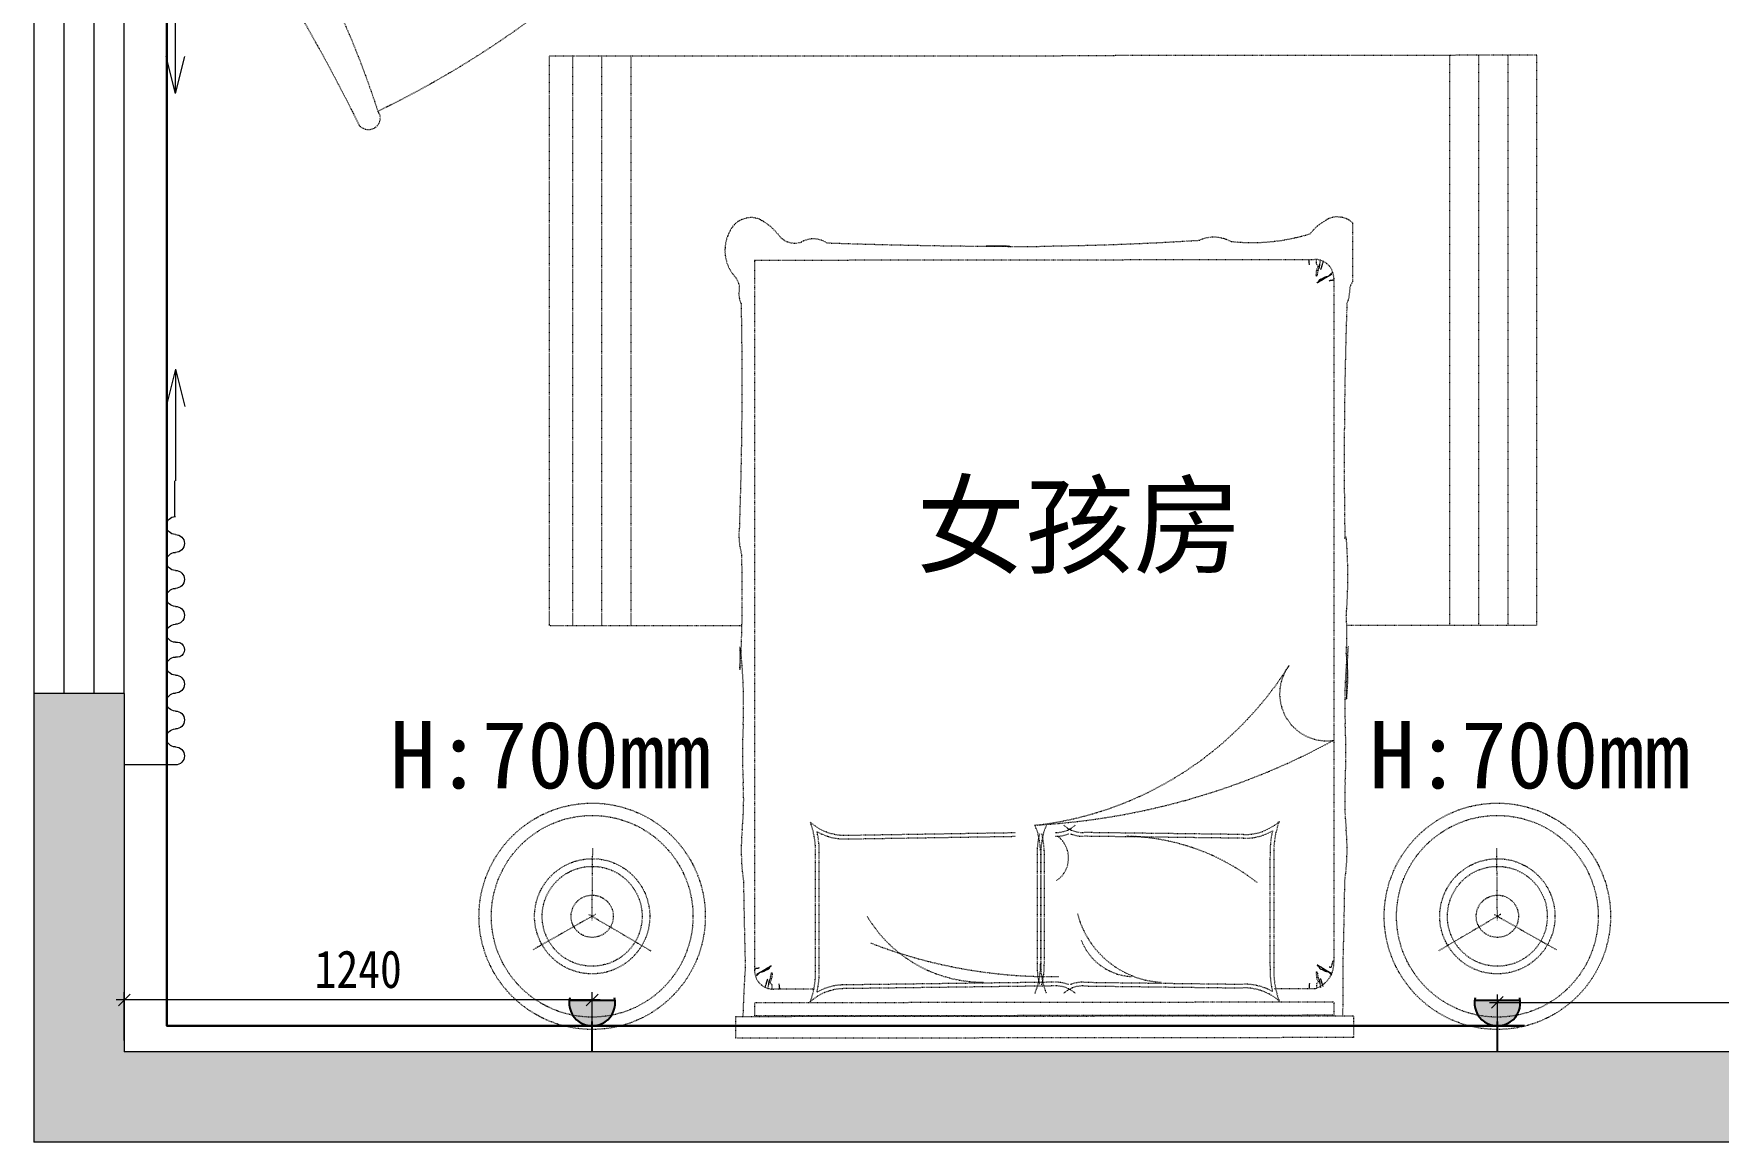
# Model space of a CAD drawing. Header units: millimetres. Extents: x -41640 to 3079702, y -5257903 to 68462.
# Drawn here: x 2742 to 7208, y 2239 to 5178 of the extents above; entities that cross this region are included whole.
import ezdxf

# ---------------------------------------------------------------- set-up
doc = ezdxf.new("R2010")
doc.units = ezdxf.units.MM
doc.header["$LTSCALE"] = 10
doc.linetypes.add('ACAD_ISO03W100', pattern=[30, 12, -18])
doc.linetypes.add('CONTINOUS', pattern=[0])
doc.layers.get('0').update_dxf_attribs({"color": 255})
doc.layers.get('Defpoints').update_dxf_attribs({"color": 255})
for name, color, linetype, lineweight in [('1强弱电插座尺寸', 5, 'Continuous', 0), ('1强电插座布线图', 1, 'Continuous', 30), ('1强电插座布置图', 1, 'Continuous', 30), ('家具细县', 144, 'Continuous', 5), ('浅线', 251, 'CONTINOUS', 0)]:
    doc.layers.add(name, color=color, linetype=linetype, lineweight=lineweight)
doc.layers.add('2323', color=4, linetype='Continuous')
doc.layers.add('LAYER2', color=8, linetype='Continuous')
doc.styles.get("Standard").update_dxf_attribs({"font": ''})
doc.styles.add('夏建东', font='', dxfattribs={"width": 0.85})
doc.styles.add('邓林', font='simhei.ttf')
doc.styles.get('Standard').set_extended_font_data('SimSun')
doc.styles.get('夏建东').set_extended_font_data('SimSun')
doc.dimstyles.new('g', dxfattribs={"dimtxt": 100, "dimasz": 31, "dimexe": 21, "dimexo": 30, "dimgap": 31, "dimtad": 1, "dimtih": 1, "dimtoh": 1, "dimdec": 0, "dimrnd": 10, "dimdsep": 46, "dimtxsty": '夏建东', "dimblk": 'OBLIQUE', "dimcen": 2.5, "dimdle": 21, "dimclrd": 5, "dimclre": 5, "dimclrt": 5, "dimadec": 0, "dimazin": 0, "dimtfac": 1, "dimtdec": 0, "dimtmove": 2, "dimatfit": 3, "dimldrblk": 'DOT', "dimfxl": 300, "dimlwd": -1, "dimlwe": -1, "dimarcsym": 1})

# ---------------------------------------------------------------- blocks, each defined once
blk = doc.blocks.new('trhrtjtyjtj')
at = {"layer": '家具细县', "color": 8}
for p, q in [((2098036.7, -4929740.1), (2097901.1, -4929740.1)), ((2098034.5, -4930492.8), (2098034.5, -4930398.7)), ((2098036.7, -4930789.3), (2098036.7, -4930492.8)), ((2098036.7, -4930789.3), (2098011.9, -4930690.6)), ((2098036.7, -4930789.3), (2098061.5, -4930690.6))]:
    blk.add_line(p, q, dxfattribs=at)
for centre, radius, start, end in [((2098036.7, -4929764), 23.8, 270, 90), ((2098036.7, -4929811.6), 23.8, 90, 270), ((2098036.7, -4929859.2), 23.8, 270, 90), ((2098036.7, -4929906.8), 23.8, 90, 270), ((2098036.7, -4929954.4), 23.8, 270, 90), ((2098036.7, -4930002.1), 23.8, 90, 270), ((2098040.8, -4930045.6), 20.1, 258.2114, 101.7886), ((2098036.7, -4930089.1), 23.8, 90, 270), ((2098036.7, -4930136.7), 23.8, 270, 90), ((2098036.7, -4930184.3), 23.8, 90, 270), ((2098036.7, -4930232), 23.8, 270, 90), ((2098036.7, -4930279.6), 23.8, 90, 270), ((2098036.7, -4930327.2), 23.8, 270, 90), ((2098036.7, -4930374.8), 23.8, 90, 270)]:
    blk.add_arc(centre, radius, start, end, dxfattribs=at)
blk = doc.blocks.new('强电插座')
at = {"lineweight": 0}
h = blk.add_hatch(color=12, dxfattribs=at)
h.set_gradient(color1=(216, 3, 3), color2=(230, 5, 5), tint=1, name='CYLINDER')
h.paths.add_polyline_path([(88497.8, 75989.2, 1.129445), (88497.8, 75909.4)])
at = {"layer": '2323', "color": 1}
for p, q in [((88452.6, 75999.6), (88452.6, 75902)), ((88497.8, 75989.2), (88497.8, 75909.4)), ((88407.2, 75949.3), (88460.4, 75949.3))]:
    blk.add_line(p, q, dxfattribs=at)
blk.add_arc((88492.9, 75949.3), 40.2, 77.2553, 282.7447, dxfattribs=at)
at = {"layer": 'LAYER2', "color": 1, "ltscale": 20}
blk.add_line((88456.4, 75966.1), (88456.4, 75966.1), dxfattribs=at)
blk = doc.blocks.new('_Oblique')
at = {"color": 0, "linetype": 'ByBlock', "lineweight": -2}
blk.add_line((-0.5, -0.5), (0.5, 0.5), dxfattribs=at)
blk = doc.blocks.new('*D668')
at = {"layer": '1强弱电插座尺寸', "color": 5}
for p, q in [((2982.3, 2509), (2982.3, 2637.3)), ((4222.8, 2509), (4222.8, 2637.3)), ((4243.8, 2616.3), (2961.3, 2616.3))]:
    blk.add_line(p, q, dxfattribs=at)
at = {"layer": 'Defpoints', "color": 0, "linetype": 'Continuous', "lineweight": 30}
for p in [(2982.3, 2616.3), (2982.3, 2479), (4222.8, 2479)]:
    blk.add_point(p, dxfattribs=at)
at = {"layer": '1强弱电插座尺寸', "color": 5, "linetype": 'Continuous', "xscale": 31, "yscale": 31, "zscale": 31, "rotation": 180}
blk.add_blockref('_Oblique', (2982.3, 2616.3), dxfattribs=at)
at = {"layer": '1强弱电插座尺寸', "color": 5, "linetype": 'Continuous', "xscale": 31, "yscale": 31, "zscale": 31}
blk.add_blockref('_Oblique', (4222.8, 2616.3), dxfattribs=at)
at = {"layer": '1强弱电插座尺寸', "color": 5, "linetype": 'Continuous', "lineweight": 30, "insert": (3602.6, 2697.3), "char_height": 100, "attachment_point": 5, "style": '夏建东'}
blk.add_mtext('1240', dxfattribs=at)
blk = doc.blocks.new('_Dot')
at = {"color": 0, "linetype": 'ByBlock', "lineweight": -2}
blk.add_line((-0.5, 0), (-1, 0), dxfattribs=at)
at = {"color": 0, "linetype": 'ByBlock', "const_width": 0.5}
blk.add_lwpolyline([(-0.25, 0, 1), (0.25, 0, 1)], format="xyb", close=True, dxfattribs=at)
blk = doc.blocks.new('*D669')
at = {"layer": '1强弱电插座尺寸', "color": 5}
for p, q in [((6601.5, 2609.8), (8503.3, 2609.8)), ((6622.5, 2509), (6622.5, 2630.8)), ((8482.3, 2509), (8482.3, 2630.8))]:
    blk.add_line(p, q, dxfattribs=at)
at = {"layer": 'Defpoints', "color": 0, "linetype": 'Continuous', "lineweight": 30}
for p in [(8482.3, 2609.8), (6622.5, 2479), (8482.3, 2479)]:
    blk.add_point(p, dxfattribs=at)
at = {"layer": '1强弱电插座尺寸', "color": 5, "linetype": 'Continuous', "xscale": 31, "yscale": 31, "zscale": 31, "rotation": 180}
blk.add_blockref('_Oblique', (6622.5, 2609.8), dxfattribs=at)
at = {"layer": '1强弱电插座尺寸', "color": 5, "linetype": 'Continuous', "xscale": 31, "yscale": 31, "zscale": 31}
blk.add_blockref('_Oblique', (8482.3, 2609.8), dxfattribs=at)
at = {"layer": '1强弱电插座尺寸', "color": 5, "linetype": 'Continuous', "lineweight": 30, "insert": (7552.4, 2690.8), "char_height": 100, "attachment_point": 5, "style": '夏建东'}
blk.add_mtext('1860', dxfattribs=at)

msp = doc.modelspace()

# ---------------------------------------------------------------- hatches: boundary and pattern name
at = {"layer": '浅线'}
msp.add_hatch(color=256, dxfattribs=at).paths.add_polyline_path([(22412.6, 2649), (22172.6, 2649), (22172.6, 2479), (2982.3, 2479), (2982.3, 3429), (2742.3, 3429), (2742.3, 2239), (22412.6, 2239)])

# ---------------------------------------------------------------- linework, layer by layer
at = {"layer": '1强电插座布线图', "linetype": 'Continuous', "lineweight": 30}
msp.add_lwpolyline([(6694, 2547.6), (3095.7, 2547.6), (3095.7, 6196.6), (8266.3, 6196.6), (8414.9, 6047.9), (9615.3, 6047.9, 0.414214), (9715.3, 6147.9), (9715.3, 6495.8, 0.414214), (9615.3, 6595.8), (5952, 6595.8), (3191.1, 6595.8, -0.414214), (3091.1, 6695.8), (3091.1, 12186.5), (10674.5, 12186.5, 0.414214), (10774.5, 12286.5), (10774.5, 12419.2, 0.414214), (10674.5, 12519.2), (10272.3, 12519.2)], format="xyb", dxfattribs=at)
at = {"layer": '浅线'}
for p, q in [((2742.3, 5879), (2742.3, 3429)), ((2822.3, 5879), (2822.3, 3429)), ((2902.3, 3429), (2902.3, 5879)), ((2982.3, 3429), (2982.3, 5879)), ((2742.3, 3429), (2742.3, 2239)), ((2982.3, 3429), (2742.3, 3429)), ((2982.3, 3429), (2982.3, 2479)), ((19672.6, 2479), (2982.3, 2479)), ((22412.6, 2239), (2742.3, 2239))]:
    msp.add_line(p, q, dxfattribs=at)
at = {"layer": '浅线', "linetype": 'ACAD_ISO03W100', "ltscale": 0.01}
for p, q in [((4170.9, 5119.1, -35992.1), (4170.9, 3608.2, 2637.1)), ((4247.9, 5119.1, -35992.1), (4247.9, 3608.2)), ((4324.9, 5119.1, -35992.1), (4324.9, 3608.2)), ((6495.8, 5120.9, -35992.1), (6495.8, 3610, 691.4)), ((6572.8, 5120.9, -35992.1), (6572.8, 3610, 921.7)), ((6649.8, 5120.9, -35992.1), (6649.8, 3610, 1144.4)), ((6238.9, 4521.4), (6238.9, 4676.8)), ((4653.2, 4577.8), (6138.9, 4579.6)), ((4653.2, 4577.8), (4653.2, 2694.8)), ((6188.9, 4529.6), (6188.9, 2716.6)), ((4895.8, 3053.1), (5344.9, 3060.2)), ((4895.8, 3053.1), (5344.9, 3060.2)), ((4895.8, 3043.2), (5344.9, 3050.3)), ((4895.8, 3043.2), (5344.9, 3050.3)), ((5949.2, 3054.9), (5526.1, 3060.2)), ((5949.2, 3054.9), (5526.1, 3060.2)), ((5949.2, 3045), (5526.1, 3050.3)), ((5949.2, 3045), (5526.1, 3050.3)), ((4222.7, 2828, 0), (4224.3, 3018.4, 0)), ((4222.7, 2828, 0), (4224.3, 3018.4, 0)), ((4814.8, 2704.2), (4814.8, 2995.3)), ((4814.8, 2704.2), (4814.8, 2995.3)), ((4824.5, 2704.2), (4824.5, 2995.3)), ((4824.5, 2704.2), (4824.5, 2995.3)), ((5402.4, 3011.5), (5402.4, 2712.9)), ((5402.4, 3011.5), (5402.4, 2712.9)), ((5411.2, 3011.5), (5411.2, 2712.9)), ((5411.2, 3011.5), (5411.2, 2712.9)), ((5412.3, 3011.5), (5412.3, 2712.9)), ((5412.3, 3011.5), (5412.3, 2712.9)), ((5421.1, 3011.5), (5421.1, 2712.9)), ((6020.5, 2706), (6020.5, 2997.1)), ((6030.4, 2706), (6030.4, 2997.1)), ((6030.4, 2706), (6030.4, 2997.1)), ((6622.6, 2828, 0), (6621, 3018.4, 0)), ((6622.6, 2828, 0), (6621, 3018.4, 0)), ((4231.6, 2843.2, 0), (4066, 2749.4, 0)), ((4231.6, 2843.2, 0), (4066, 2749.4, 0)), ((4214, 2843.3, 0), (4378.1, 2746.8, 0)), ((4214, 2843.3, 0), (4378.1, 2746.8, 0)), ((6631.3, 2843.3, 0), (6467.2, 2746.8, 0)), ((6631.3, 2843.3, 0), (6467.2, 2746.8, 0)), ((6613.7, 2843.2, 0), (6779.4, 2749.4, 0)), ((6613.7, 2843.2, 0), (6779.4, 2749.4, 0)), ((4810.5, 2644.8), (4703.2, 2644.8)), ((4810.5, 2644.8), (4703.2, 2644.8)), ((5450.1, 2663.4), (4896, 2656.3)), ((5450.1, 2663.4), (4896, 2656.3)), ((5450.1, 2653.5), (4896, 2646.4)), ((5450.1, 2653.5), (4896, 2646.4)), ((5526.1, 2663.4), (5949.2, 2658.1)), ((5526.1, 2653.5), (5949.2, 2648.2)), ((5526.1, 2653.5), (5949.2, 2648.2)), ((6031.7, 2646.6), (6138.9, 2646.6)), ((6031.7, 2646.6), (6138.9, 2646.6)), ((6188.9, 2610.5), (4653.2, 2608.7)), ((6188.9, 2610.5), (4653.2, 2608.7)), ((4653.2, 2608.7), (4653.2, 2573.9)), ((4653.2, 2608.7), (4653.2, 2573.9)), ((6188.9, 2610.5), (6188.9, 2575.7)), ((6188.9, 2610.5), (6188.9, 2575.7)), ((6238.9, 2573.7), (4603.2, 2571.9)), ((4603.2, 2571.9), (4603.2, 2514.8)), ((4603.2, 2571.9), (4603.2, 2514.8)), ((6188.9, 2575.7), (4653.2, 2573.9)), ((6188.9, 2575.7), (4653.2, 2573.9))]:
    msp.add_line(p, q, dxfattribs=at)
for points in [[(4620, 3608.2), (4110.1, 3608.2), (4110.1, 5119.1), (5608.1, 5119.9)], [(6223.2, 3610), (6726.8, 3610), (6726.8, 5120.9), (5608.1, 5119.9)], [(6124.7, 4564.9), (6124.2, 4566.7), (6123.8, 4568.5), (6123.5, 4570.4), (6123.3, 4572.2), (6123.2, 4574), (6123.2, 4575.9), (6123.2, 4577.7), (6123.1, 4579.6)], [(6124.7, 4564.9), (6124.2, 4566.7), (6123.8, 4568.5), (6123.5, 4570.4), (6123.3, 4572.2), (6123.2, 4574), (6123.2, 4575.9), (6123.2, 4577.7), (6123.1, 4579.6)], [(6144.8, 4536.1), (6142.7, 4535.5), (6141.7, 4537.1), (6141.7, 4537.1), (6142.9, 4545.5), (6143.4, 4549.4), (6144.8, 4550.6), (6144.2, 4554.7), (6147.2, 4560.4), (6147.2, 4563.2), (6143.6, 4566.5), (6142.9, 4569.4), (6142.7, 4571), (6142.6, 4579.4), (6142.6, 4577.9)], [(6144.8, 4536.1), (6142.7, 4535.5), (6141.7, 4537.1), (6141.7, 4537.1), (6142.9, 4545.5), (6143.4, 4549.4), (6144.8, 4550.6), (6144.2, 4554.7), (6147.2, 4560.4), (6147.2, 4563.2), (6143.6, 4566.5), (6142.9, 4569.4), (6142.7, 4571), (6142.6, 4579.4), (6142.6, 4577.9)], [(6144.8, 4536.1), (6145.9, 4542), (6146.9, 4546.6), (6147.7, 4550.1), (6148.3, 4552.6), (6148.9, 4554.4), (6149.4, 4555.6), (6149.8, 4556.4), (6150.1, 4557), (6150.3, 4557.6), (6150.5, 4558.2), (6150.7, 4558.7), (6150.8, 4559.3), (6150.9, 4559.9), (6151, 4560.5), (6151.1, 4561.1), (6151.2, 4561.8), (6151.3, 4562.6), (6151.5, 4563.5), (6151.6, 4564.7), (6151.9, 4566.2), (6152.2, 4568.1), (6152.6, 4570.5), (6153.1, 4573.6), (6153.8, 4577.3)], [(6144.8, 4536.1), (6145.9, 4542), (6146.9, 4546.6), (6147.7, 4550.1), (6148.3, 4552.6), (6148.9, 4554.4), (6149.4, 4555.6), (6149.8, 4556.4), (6150.1, 4557), (6150.3, 4557.6), (6150.5, 4558.2), (6150.7, 4558.7), (6150.8, 4559.3), (6150.9, 4559.9), (6151, 4560.5), (6151.1, 4561.1), (6151.2, 4561.8), (6151.3, 4562.6), (6151.5, 4563.5), (6151.6, 4564.7), (6151.9, 4566.2), (6152.2, 4568.1), (6152.6, 4570.5), (6153.1, 4573.6), (6153.8, 4577.3)], [(6161.1, 4574.4), (6160.1, 4572.1), (6159.3, 4570), (6158.6, 4568.2), (6158.1, 4566.6), (6157.7, 4565.2), (6157.4, 4564), (6157.1, 4562.8), (6156.9, 4561.8), (6156.6, 4560.8), (6156.3, 4559.8), (6156, 4558.8), (6155.7, 4557.7), (6155.3, 4556.6), (6154.8, 4555.3), (6154.2, 4553.8), (6153.6, 4552.1)], [(6161.1, 4574.4), (6160.1, 4572.1), (6159.3, 4570), (6158.6, 4568.2), (6158.1, 4566.6), (6157.7, 4565.2), (6157.4, 4564), (6157.1, 4562.8), (6156.9, 4561.8), (6156.6, 4560.8), (6156.3, 4559.8), (6156, 4558.8), (6155.7, 4557.7), (6155.3, 4556.6), (6154.8, 4555.3), (6154.2, 4553.8), (6153.6, 4552.1)], [(6183.4, 4540.6), (6182.2, 4539.7), (6181.1, 4538.9), (6180.1, 4538.2), (6179.3, 4537.7), (6178.6, 4537.3), (6177.9, 4536.9), (6177.3, 4536.6), (6176.7, 4536.3), (6176.2, 4536.1), (6175.8, 4535.8), (6175.3, 4535.6), (6174.9, 4535.3), (6174.4, 4535), (6174, 4534.8), (6173.6, 4534.5), (6173.2, 4534.3), (6172.7, 4534), (6172.3, 4533.7), (6171.8, 4533.4), (6171.3, 4533.1), (6170.8, 4532.8), (6170.3, 4532.5), (6169.7, 4532.1), (6169.1, 4531.7), (6168.4, 4531.3), (6167.7, 4530.9), (6167, 4530.5), (6166.3, 4530.1), (6165.5, 4529.7), (6164.8, 4529.2), (6164.1, 4528.8), (6163.4, 4528.4), (6162.8, 4528), (6162.1, 4527.6), (6161.5, 4527.2), (6160.9, 4526.8), (6160.4, 4526.4), (6159.8, 4526.1), (6159.3, 4525.7), (6158.8, 4525.4), (6158.2, 4525.1), (6157.7, 4524.7), (6157.2, 4524.4), (6156.7, 4524.1), (6156.1, 4523.8), (6155.6, 4523.5), (6155, 4523.2), (6154.5, 4522.9), (6153.9, 4522.6), (6153.3, 4522.3), (6152.7, 4522), (6152.1, 4521.7), (6151.5, 4521.4), (6150.9, 4521.1), (6150.4, 4520.8), (6149.9, 4520.4), (6149.4, 4520.1), (6148.9, 4519.7), (6148.4, 4519.3), (6148, 4519), (6147.6, 4518.7), (6147.2, 4518.4), (6146.8, 4518.1), (6146.5, 4517.9), (6146.1, 4517.8), (6145.8, 4517.7), (6145.5, 4517.6), (6145.3, 4517.7), (6145.1, 4517.7), (6145.1, 4517.9), (6145.1, 4518), (6145.2, 4518.2), (6145.5, 4518.4), (6145.8, 4518.7), (6146.3, 4519), (6146.8, 4519.4), (6147.3, 4519.8), (6147.9, 4520.2), (6148.4, 4520.7), (6148.9, 4521.3), (6149.4, 4522), (6149.8, 4522.7), (6150.2, 4523.4), (6150.5, 4524.2), (6150.9, 4524.9), (6151.3, 4525.5), (6151.8, 4526.2), (6152.3, 4526.7), (6152.9, 4527.1), (6153.6, 4527.4), (6154.3, 4527.7), (6155.1, 4527.9), (6155.9, 4528.1), (6156.7, 4528.3), (6157.6, 4528.6), (6158.4, 4528.9), (6159.2, 4529.3), (6160.1, 4529.7), (6160.9, 4530.2), (6161.7, 4530.7), (6162.5, 4531.2), (6163.4, 4531.7), (6164.3, 4532.2), (6165.2, 4532.6), (6166.1, 4533), (6167.1, 4533.3), (6168, 4533.5), (6169, 4533.8), (6169.9, 4534), (6170.8, 4534.1), (6171.6, 4534.3), (6172.4, 4534.5), (6173, 4534.7), (6173.7, 4534.9), (6174.2, 4535.1), (6174.7, 4535.3), (6175.1, 4535.6), (6175.5, 4535.9), (6175.9, 4536.1), (6176.3, 4536.4), (6176.6, 4536.8), (6176.9, 4537.1), (6177.3, 4537.4), (6177.6, 4537.8), (6177.9, 4538.1), (6178.3, 4538.5), (6178.6, 4538.9), (6179, 4539.3), (6179.5, 4539.7), (6179.9, 4540.1), (6180.4, 4540.5), (6180.9, 4541), (6181.5, 4541.6), (6182.1, 4542.2), (6182.7, 4542.9), (6183.4, 4543.7)], [(6183.4, 4540.6), (6182.2, 4539.7), (6181.1, 4538.9), (6180.1, 4538.2), (6179.3, 4537.7), (6178.6, 4537.3), (6177.9, 4536.9), (6177.3, 4536.6), (6176.7, 4536.3), (6176.2, 4536.1), (6175.8, 4535.8), (6175.3, 4535.6), (6174.9, 4535.3), (6174.4, 4535), (6174, 4534.8), (6173.6, 4534.5), (6173.2, 4534.3), (6172.7, 4534), (6172.3, 4533.7), (6171.8, 4533.4), (6171.3, 4533.1), (6170.8, 4532.8), (6170.3, 4532.5), (6169.7, 4532.1), (6169.1, 4531.7), (6168.4, 4531.3), (6167.7, 4530.9), (6167, 4530.5), (6166.3, 4530.1), (6165.5, 4529.7), (6164.8, 4529.2), (6164.1, 4528.8), (6163.4, 4528.4), (6162.8, 4528), (6162.1, 4527.6), (6161.5, 4527.2), (6160.9, 4526.8), (6160.4, 4526.4), (6159.8, 4526.1), (6159.3, 4525.7), (6158.8, 4525.4), (6158.2, 4525.1), (6157.7, 4524.7), (6157.2, 4524.4), (6156.7, 4524.1), (6156.1, 4523.8), (6155.6, 4523.5), (6155, 4523.2), (6154.5, 4522.9), (6153.9, 4522.6), (6153.3, 4522.3), (6152.7, 4522), (6152.1, 4521.7), (6151.5, 4521.4), (6150.9, 4521.1), (6150.4, 4520.8), (6149.9, 4520.4), (6149.4, 4520.1), (6148.9, 4519.7), (6148.4, 4519.3), (6148, 4519), (6147.6, 4518.7), (6147.2, 4518.4), (6146.8, 4518.1), (6146.5, 4517.9), (6146.1, 4517.8), (6145.8, 4517.7), (6145.5, 4517.6), (6145.3, 4517.7), (6145.1, 4517.7), (6145.1, 4517.9), (6145.1, 4518), (6145.2, 4518.2), (6145.5, 4518.4), (6145.8, 4518.7), (6146.3, 4519), (6146.8, 4519.4), (6147.3, 4519.8), (6147.9, 4520.2), (6148.4, 4520.7), (6148.9, 4521.3), (6149.4, 4522), (6149.8, 4522.7), (6150.2, 4523.4), (6150.5, 4524.2), (6150.9, 4524.9), (6151.3, 4525.5), (6151.8, 4526.2), (6152.3, 4526.7), (6152.9, 4527.1), (6153.6, 4527.4), (6154.3, 4527.7), (6155.1, 4527.9), (6155.9, 4528.1), (6156.7, 4528.3), (6157.6, 4528.6), (6158.4, 4528.9), (6159.2, 4529.3), (6160.1, 4529.7), (6160.9, 4530.2), (6161.7, 4530.7), (6162.5, 4531.2), (6163.4, 4531.7), (6164.3, 4532.2), (6165.2, 4532.6), (6166.1, 4533), (6167.1, 4533.3), (6168, 4533.5), (6169, 4533.8), (6169.9, 4534), (6170.8, 4534.1), (6171.6, 4534.3), (6172.4, 4534.5), (6173, 4534.7), (6173.7, 4534.9), (6174.2, 4535.1), (6174.7, 4535.3), (6175.1, 4535.6), (6175.5, 4535.9), (6175.9, 4536.1), (6176.3, 4536.4), (6176.6, 4536.8), (6176.9, 4537.1), (6177.3, 4537.4), (6177.6, 4537.8), (6177.9, 4538.1), (6178.3, 4538.5), (6178.6, 4538.9), (6179, 4539.3), (6179.5, 4539.7), (6179.9, 4540.1), (6180.4, 4540.5), (6180.9, 4541), (6181.5, 4541.6), (6182.1, 4542.2), (6182.7, 4542.9), (6183.4, 4543.7)], [(6188.9, 4526.5), (6187.7, 4525.6), (6186.7, 4525), (6185.9, 4524.5), (6185.1, 4524.2), (6184.5, 4524), (6183.9, 4523.9), (6183.4, 4523.9), (6183, 4523.9), (6182.5, 4523.9), (6182.1, 4523.9), (6181.6, 4523.9), (6181.2, 4523.8), (6180.8, 4523.8), (6180.3, 4523.7), (6179.9, 4523.6), (6179.4, 4523.5), (6179, 4523.3), (6178.5, 4523.2), (6178.1, 4523), (6177.7, 4522.8), (6177.4, 4522.6), (6177.1, 4522.5), (6176.9, 4522.4), (6176.9, 4522.4)], [(6188.9, 4526.5), (6187.7, 4525.6), (6186.7, 4525), (6185.9, 4524.5), (6185.1, 4524.2), (6184.5, 4524), (6183.9, 4523.9), (6183.4, 4523.9), (6183, 4523.9), (6182.5, 4523.9), (6182.1, 4523.9), (6181.6, 4523.9), (6181.2, 4523.8), (6180.8, 4523.8), (6180.3, 4523.7), (6179.9, 4523.6), (6179.4, 4523.5), (6179, 4523.3), (6178.5, 4523.2), (6178.1, 4523), (6177.7, 4522.8), (6177.4, 4522.6), (6177.1, 4522.5), (6176.9, 4522.4), (6176.9, 4522.4)], [(4653.2, 2697.8), (4654.4, 2698.7), (4655.4, 2699.3), (4656.3, 2699.8), (4657, 2700.1), (4657.6, 2700.3), (4658.2, 2700.4), (4658.7, 2700.5), (4659.2, 2700.5), (4659.6, 2700.5), (4660.1, 2700.5), (4660.5, 2700.5), (4660.9, 2700.5), (4661.4, 2700.5), (4661.8, 2700.6), (4662.3, 2700.7), (4662.7, 2700.8), (4663.2, 2701), (4663.6, 2701.2), (4664.1, 2701.4), (4664.5, 2701.5), (4664.8, 2701.7), (4665, 2701.8), (4665.2, 2701.9), (4665.3, 2702)], [(4653.2, 2697.8), (4654.4, 2698.7), (4655.4, 2699.3), (4656.3, 2699.8), (4657, 2700.1), (4657.6, 2700.3), (4658.2, 2700.4), (4658.7, 2700.5), (4659.2, 2700.5), (4659.6, 2700.5), (4660.1, 2700.5), (4660.5, 2700.5), (4660.9, 2700.5), (4661.4, 2700.5), (4661.8, 2700.6), (4662.3, 2700.7), (4662.7, 2700.8), (4663.2, 2701), (4663.6, 2701.2), (4664.1, 2701.4), (4664.5, 2701.5), (4664.8, 2701.7), (4665, 2701.8), (4665.2, 2701.9), (4665.3, 2702)], [(4658.7, 2683.7), (4659.9, 2684.7), (4661, 2685.5), (4662, 2686.1), (4662.8, 2686.6), (4663.6, 2687), (4664.3, 2687.4), (4664.8, 2687.7), (4665.4, 2688), (4665.9, 2688.3), (4666.4, 2688.5), (4666.8, 2688.8), (4667.3, 2689), (4667.7, 2689.3), (4668.1, 2689.6), (4668.6, 2689.8), (4669, 2690.1), (4669.4, 2690.4), (4669.9, 2690.6), (4670.3, 2690.9), (4670.8, 2691.2), (4671.3, 2691.5), (4671.9, 2691.9), (4672.5, 2692.2), (4673.1, 2692.6), (4673.7, 2693), (4674.4, 2693.4), (4675.1, 2693.8), (4675.9, 2694.2), (4676.6, 2694.7), (4677.3, 2695.1), (4678, 2695.5), (4678.7, 2696), (4679.4, 2696.4), (4680, 2696.8), (4680.6, 2697.2), (4681.2, 2697.5), (4681.8, 2697.9), (4682.3, 2698.3), (4682.8, 2698.6), (4683.4, 2698.9), (4683.9, 2699.3), (4684.4, 2699.6), (4684.9, 2699.9), (4685.5, 2700.2), (4686, 2700.5), (4686.6, 2700.8), (4687.1, 2701.1), (4687.7, 2701.4), (4688.3, 2701.7), (4688.9, 2702), (4689.5, 2702.3), (4690, 2702.6), (4690.6, 2702.9), (4691.2, 2703.2), (4691.8, 2703.6), (4692.3, 2703.9), (4692.8, 2704.3), (4693.3, 2704.6), (4693.7, 2705), (4694.1, 2705.4), (4694.5, 2705.7), (4694.9, 2706), (4695.3, 2706.2), (4695.7, 2706.4), (4696, 2706.6), (4696.3, 2706.7), (4696.6, 2706.7), (4696.8, 2706.7), (4697, 2706.6), (4697.1, 2706.5), (4697.1, 2706.3), (4696.9, 2706.1), (4696.7, 2705.9), (4696.3, 2705.6), (4695.9, 2705.3), (4695.4, 2705), (4694.8, 2704.6), (4694.3, 2704.1), (4693.7, 2703.6), (4693.2, 2703), (4692.8, 2702.3), (4692.4, 2701.6), (4692, 2700.9), (4691.6, 2700.2), (4691.2, 2699.5), (4690.8, 2698.8), (4690.3, 2698.2), (4689.8, 2697.7), (4689.2, 2697.3), (4688.5, 2696.9), (4687.8, 2696.7), (4687, 2696.4), (4686.2, 2696.2), (4685.4, 2696), (4684.6, 2695.8), (4683.7, 2695.4), (4682.9, 2695.1), (4682.1, 2694.6), (4681.3, 2694.1), (4680.4, 2693.6), (4679.6, 2693.1), (4678.7, 2692.6), (4677.9, 2692.1), (4677, 2691.7), (4676, 2691.4), (4675.1, 2691.1), (4674.1, 2690.8), (4673.2, 2690.6), (4672.2, 2690.4), (4671.4, 2690.2), (4670.5, 2690), (4669.8, 2689.9), (4669.1, 2689.7), (4668.5, 2689.5), (4667.9, 2689.2), (4667.4, 2689), (4667, 2688.7), (4666.6, 2688.5), (4666.2, 2688.2), (4665.9, 2687.9), (4665.5, 2687.6), (4665.2, 2687.2), (4664.9, 2686.9), (4664.6, 2686.6), (4664.2, 2686.2), (4663.9, 2685.8), (4663.5, 2685.4), (4663.1, 2685.1), (4662.7, 2684.7), (4662.2, 2684.3), (4661.8, 2683.8), (4661.2, 2683.3), (4660.7, 2682.8), (4660.1, 2682.1), (4659.4, 2681.4), (4658.7, 2680.6)], [(4658.7, 2683.7), (4659.9, 2684.7), (4661, 2685.5), (4662, 2686.1), (4662.8, 2686.6), (4663.6, 2687), (4664.3, 2687.4), (4664.8, 2687.7), (4665.4, 2688), (4665.9, 2688.3), (4666.4, 2688.5), (4666.8, 2688.8), (4667.3, 2689), (4667.7, 2689.3), (4668.1, 2689.6), (4668.6, 2689.8), (4669, 2690.1), (4669.4, 2690.4), (4669.9, 2690.6), (4670.3, 2690.9), (4670.8, 2691.2), (4671.3, 2691.5), (4671.9, 2691.9), (4672.5, 2692.2), (4673.1, 2692.6), (4673.7, 2693), (4674.4, 2693.4), (4675.1, 2693.8), (4675.9, 2694.2), (4676.6, 2694.7), (4677.3, 2695.1), (4678, 2695.5), (4678.7, 2696), (4679.4, 2696.4), (4680, 2696.8), (4680.6, 2697.2), (4681.2, 2697.5), (4681.8, 2697.9), (4682.3, 2698.3), (4682.8, 2698.6), (4683.4, 2698.9), (4683.9, 2699.3), (4684.4, 2699.6), (4684.9, 2699.9), (4685.5, 2700.2), (4686, 2700.5), (4686.6, 2700.8), (4687.1, 2701.1), (4687.7, 2701.4), (4688.3, 2701.7), (4688.9, 2702), (4689.5, 2702.3), (4690, 2702.6), (4690.6, 2702.9), (4691.2, 2703.2), (4691.8, 2703.6), (4692.3, 2703.9), (4692.8, 2704.3), (4693.3, 2704.6), (4693.7, 2705), (4694.1, 2705.4), (4694.5, 2705.7), (4694.9, 2706), (4695.3, 2706.2), (4695.7, 2706.4), (4696, 2706.6), (4696.3, 2706.7), (4696.6, 2706.7), (4696.8, 2706.7), (4697, 2706.6), (4697.1, 2706.5), (4697.1, 2706.3), (4696.9, 2706.1), (4696.7, 2705.9), (4696.3, 2705.6), (4695.9, 2705.3), (4695.4, 2705), (4694.8, 2704.6), (4694.3, 2704.1), (4693.7, 2703.6), (4693.2, 2703), (4692.8, 2702.3), (4692.4, 2701.6), (4692, 2700.9), (4691.6, 2700.2), (4691.2, 2699.5), (4690.8, 2698.8), (4690.3, 2698.2), (4689.8, 2697.7), (4689.2, 2697.3), (4688.5, 2696.9), (4687.8, 2696.7), (4687, 2696.4), (4686.2, 2696.2), (4685.4, 2696), (4684.6, 2695.8), (4683.7, 2695.4), (4682.9, 2695.1), (4682.1, 2694.6), (4681.3, 2694.1), (4680.4, 2693.6), (4679.6, 2693.1), (4678.7, 2692.6), (4677.9, 2692.1), (4677, 2691.7), (4676, 2691.4), (4675.1, 2691.1), (4674.1, 2690.8), (4673.2, 2690.6), (4672.2, 2690.4), (4671.4, 2690.2), (4670.5, 2690), (4669.8, 2689.9), (4669.1, 2689.7), (4668.5, 2689.5), (4667.9, 2689.2), (4667.4, 2689), (4667, 2688.7), (4666.6, 2688.5), (4666.2, 2688.2), (4665.9, 2687.9), (4665.5, 2687.6), (4665.2, 2687.2), (4664.9, 2686.9), (4664.6, 2686.6), (4664.2, 2686.2), (4663.9, 2685.8), (4663.5, 2685.4), (4663.1, 2685.1), (4662.7, 2684.7), (4662.2, 2684.3), (4661.8, 2683.8), (4661.2, 2683.3), (4660.7, 2682.8), (4660.1, 2682.1), (4659.4, 2681.4), (4658.7, 2680.6)], [(4697.3, 2688.2), (4696.2, 2682.3), (4695.3, 2677.7), (4694.5, 2674.3), (4693.8, 2671.7), (4693.2, 2669.9), (4692.8, 2668.7), (4692.4, 2667.9), (4692.1, 2667.3), (4691.8, 2666.7), (4691.6, 2666.2), (4691.4, 2665.6), (4691.3, 2665), (4691.2, 2664.5), (4691.1, 2663.9), (4691, 2663.2), (4690.9, 2662.5), (4690.8, 2661.7), (4690.7, 2660.8), (4690.5, 2659.7), (4690.3, 2658.2), (4689.9, 2656.3), (4689.5, 2653.8), (4689, 2650.8), (4688.4, 2647)], [(4697.3, 2688.2), (4696.2, 2682.3), (4695.3, 2677.7), (4694.5, 2674.3), (4693.8, 2671.7), (4693.2, 2669.9), (4692.8, 2668.7), (4692.4, 2667.9), (4692.1, 2667.3), (4691.8, 2666.7), (4691.6, 2666.2), (4691.4, 2665.6), (4691.3, 2665), (4691.2, 2664.5), (4691.1, 2663.9), (4691, 2663.2), (4690.9, 2662.5), (4690.8, 2661.7), (4690.7, 2660.8), (4690.5, 2659.7), (4690.3, 2658.2), (4689.9, 2656.3), (4689.5, 2653.8), (4689, 2650.8), (4688.4, 2647)], [(4697.3, 2688.2), (4699.5, 2688.8), (4700.5, 2687.3), (4700.5, 2687.3), (4699.3, 2678.8), (4698.7, 2674.9), (4697.3, 2673.7), (4697.9, 2669.6), (4695, 2663.9), (4695, 2661.2), (4698.5, 2657.8), (4699.3, 2654.9), (4699.5, 2653.3), (4699.5, 2644.9), (4699.5, 2646.5)], [(4697.3, 2688.2), (4699.5, 2688.8), (4700.5, 2687.3), (4700.5, 2687.3), (4699.3, 2678.8), (4698.7, 2674.9), (4697.3, 2673.7), (4697.9, 2669.6), (4695, 2663.9), (4695, 2661.2), (4698.5, 2657.8), (4699.3, 2654.9), (4699.5, 2653.3), (4699.5, 2644.9), (4699.5, 2646.5)], [(6144.8, 2690), (6142.7, 2690.6), (6141.7, 2689.1), (6141.7, 2689.1), (6142.9, 2680.6), (6143.4, 2676.7), (6144.8, 2675.5), (6144.2, 2671.4), (6147.2, 2665.7), (6147.2, 2663), (6143.6, 2659.6), (6142.9, 2656.7), (6142.7, 2655.1), (6142.6, 2646.7), (6142.6, 2648.2)], [(6144.8, 2690), (6142.7, 2690.6), (6141.7, 2689.1), (6141.7, 2689.1), (6142.9, 2680.6), (6143.4, 2676.7), (6144.8, 2675.5), (6144.2, 2671.4), (6147.2, 2665.7), (6147.2, 2663), (6143.6, 2659.6), (6142.9, 2656.7), (6142.7, 2655.1), (6142.6, 2646.7), (6142.6, 2648.2)], [(6144.8, 2690), (6145.9, 2684.1), (6146.9, 2679.5), (6147.7, 2676), (6148.3, 2673.5), (6148.9, 2671.7), (6149.4, 2670.5), (6149.8, 2669.7), (6150.1, 2669.1), (6150.3, 2668.5), (6150.5, 2667.9), (6150.7, 2667.4), (6150.8, 2666.8), (6150.9, 2666.2), (6151, 2665.6), (6151.1, 2665), (6151.2, 2664.3), (6151.3, 2663.5), (6151.5, 2662.6), (6151.6, 2661.4), (6151.9, 2660), (6152.2, 2658), (6152.6, 2655.6), (6153.1, 2652.6), (6153.8, 2648.8)], [(6144.8, 2690), (6145.9, 2684.1), (6146.9, 2679.5), (6147.7, 2676), (6148.3, 2673.5), (6148.9, 2671.7), (6149.4, 2670.5), (6149.8, 2669.7), (6150.1, 2669.1), (6150.3, 2668.5), (6150.5, 2667.9), (6150.7, 2667.4), (6150.8, 2666.8), (6150.9, 2666.2), (6151, 2665.6), (6151.1, 2665), (6151.2, 2664.3), (6151.3, 2663.5), (6151.5, 2662.6), (6151.6, 2661.4), (6151.9, 2660), (6152.2, 2658), (6152.6, 2655.6), (6153.1, 2652.6), (6153.8, 2648.8)], [(6183.4, 2685.5), (6182.2, 2686.5), (6181.1, 2687.2), (6180.1, 2687.9), (6179.3, 2688.4), (6178.6, 2688.8), (6177.9, 2689.2), (6177.3, 2689.5), (6176.7, 2689.8), (6176.2, 2690), (6175.8, 2690.3), (6175.3, 2690.6), (6174.9, 2690.8), (6174.4, 2691.1), (6174, 2691.3), (6173.6, 2691.6), (6173.2, 2691.9), (6172.7, 2692.1), (6172.3, 2692.4), (6171.8, 2692.7), (6171.3, 2693), (6170.8, 2693.3), (6170.3, 2693.7), (6169.7, 2694), (6169.1, 2694.4), (6168.4, 2694.8), (6167.7, 2695.2), (6167, 2695.6), (6166.3, 2696), (6165.5, 2696.5), (6164.8, 2696.9), (6164.1, 2697.3), (6163.4, 2697.7), (6162.8, 2698.2), (6162.1, 2698.6), (6161.5, 2698.9), (6160.9, 2699.3), (6160.4, 2699.7), (6159.8, 2700), (6159.3, 2700.4), (6158.8, 2700.7), (6158.2, 2701.1), (6157.7, 2701.4), (6157.2, 2701.7), (6156.7, 2702), (6156.1, 2702.3), (6155.6, 2702.6), (6155, 2702.9), (6154.5, 2703.2), (6153.9, 2703.5), (6153.3, 2703.8), (6152.7, 2704.1), (6152.1, 2704.4), (6151.5, 2704.7), (6150.9, 2705), (6150.4, 2705.3), (6149.9, 2705.7), (6149.4, 2706.1), (6148.9, 2706.4), (6148.4, 2706.8), (6148, 2707.1), (6147.6, 2707.5), (6147.2, 2707.8), (6146.8, 2708), (6146.5, 2708.2), (6146.1, 2708.4), (6145.8, 2708.4), (6145.5, 2708.5), (6145.3, 2708.4), (6145.1, 2708.4), (6145.1, 2708.3), (6145.1, 2708.1), (6145.2, 2707.9), (6145.5, 2707.7), (6145.8, 2707.4), (6146.3, 2707.1), (6146.8, 2706.8), (6147.3, 2706.4), (6147.9, 2705.9), (6148.4, 2705.4), (6148.9, 2704.8), (6149.4, 2704.1), (6149.8, 2703.4), (6150.2, 2702.7), (6150.5, 2702), (6150.9, 2701.2), (6151.3, 2700.6), (6151.8, 2700), (6152.3, 2699.4), (6152.9, 2699), (6153.6, 2698.7), (6154.3, 2698.4), (6155.1, 2698.2), (6155.9, 2698), (6156.7, 2697.8), (6157.6, 2697.5), (6158.4, 2697.2), (6159.2, 2696.8), (6160.1, 2696.4), (6160.9, 2695.9), (6161.7, 2695.4), (6162.5, 2694.9), (6163.4, 2694.4), (6164.3, 2693.9), (6165.2, 2693.5), (6166.1, 2693.1), (6167.1, 2692.8), (6168, 2692.6), (6169, 2692.4), (6169.9, 2692.2), (6170.8, 2692), (6171.6, 2691.8), (6172.4, 2691.6), (6173, 2691.4), (6173.7, 2691.2), (6174.2, 2691), (6174.7, 2690.8), (6175.1, 2690.5), (6175.5, 2690.3), (6175.9, 2690), (6176.3, 2689.7), (6176.6, 2689.4), (6176.9, 2689), (6177.3, 2688.7), (6177.6, 2688.3), (6177.9, 2688), (6178.3, 2687.6), (6178.6, 2687.2), (6179, 2686.8), (6179.5, 2686.5), (6179.9, 2686), (6180.4, 2685.6), (6180.9, 2685.1), (6181.5, 2684.6), (6182.1, 2683.9), (6182.7, 2683.2), (6183.4, 2682.4)], [(6183.4, 2685.5), (6182.2, 2686.5), (6181.1, 2687.2), (6180.1, 2687.9), (6179.3, 2688.4), (6178.6, 2688.8), (6177.9, 2689.2), (6177.3, 2689.5), (6176.7, 2689.8), (6176.2, 2690), (6175.8, 2690.3), (6175.3, 2690.6), (6174.9, 2690.8), (6174.4, 2691.1), (6174, 2691.3), (6173.6, 2691.6), (6173.2, 2691.9), (6172.7, 2692.1), (6172.3, 2692.4), (6171.8, 2692.7), (6171.3, 2693), (6170.8, 2693.3), (6170.3, 2693.7), (6169.7, 2694), (6169.1, 2694.4), (6168.4, 2694.8), (6167.7, 2695.2), (6167, 2695.6), (6166.3, 2696), (6165.5, 2696.5), (6164.8, 2696.9), (6164.1, 2697.3), (6163.4, 2697.7), (6162.8, 2698.2), (6162.1, 2698.6), (6161.5, 2698.9), (6160.9, 2699.3), (6160.4, 2699.7), (6159.8, 2700), (6159.3, 2700.4), (6158.8, 2700.7), (6158.2, 2701.1), (6157.7, 2701.4), (6157.2, 2701.7), (6156.7, 2702), (6156.1, 2702.3), (6155.6, 2702.6), (6155, 2702.9), (6154.5, 2703.2), (6153.9, 2703.5), (6153.3, 2703.8), (6152.7, 2704.1), (6152.1, 2704.4), (6151.5, 2704.7), (6150.9, 2705), (6150.4, 2705.3), (6149.9, 2705.7), (6149.4, 2706.1), (6148.9, 2706.4), (6148.4, 2706.8), (6148, 2707.1), (6147.6, 2707.5), (6147.2, 2707.8), (6146.8, 2708), (6146.5, 2708.2), (6146.1, 2708.4), (6145.8, 2708.4), (6145.5, 2708.5), (6145.3, 2708.4), (6145.1, 2708.4), (6145.1, 2708.3), (6145.1, 2708.1), (6145.2, 2707.9), (6145.5, 2707.7), (6145.8, 2707.4), (6146.3, 2707.1), (6146.8, 2706.8), (6147.3, 2706.4), (6147.9, 2705.9), (6148.4, 2705.4), (6148.9, 2704.8), (6149.4, 2704.1), (6149.8, 2703.4), (6150.2, 2702.7), (6150.5, 2702), (6150.9, 2701.2), (6151.3, 2700.6), (6151.8, 2700), (6152.3, 2699.4), (6152.9, 2699), (6153.6, 2698.7), (6154.3, 2698.4), (6155.1, 2698.2), (6155.9, 2698), (6156.7, 2697.8), (6157.6, 2697.5), (6158.4, 2697.2), (6159.2, 2696.8), (6160.1, 2696.4), (6160.9, 2695.9), (6161.7, 2695.4), (6162.5, 2694.9), (6163.4, 2694.4), (6164.3, 2693.9), (6165.2, 2693.5), (6166.1, 2693.1), (6167.1, 2692.8), (6168, 2692.6), (6169, 2692.4), (6169.9, 2692.2), (6170.8, 2692), (6171.6, 2691.8), (6172.4, 2691.6), (6173, 2691.4), (6173.7, 2691.2), (6174.2, 2691), (6174.7, 2690.8), (6175.1, 2690.5), (6175.5, 2690.3), (6175.9, 2690), (6176.3, 2689.7), (6176.6, 2689.4), (6176.9, 2689), (6177.3, 2688.7), (6177.6, 2688.3), (6177.9, 2688), (6178.3, 2687.6), (6178.6, 2687.2), (6179, 2686.8), (6179.5, 2686.5), (6179.9, 2686), (6180.4, 2685.6), (6180.9, 2685.1), (6181.5, 2684.6), (6182.1, 2683.9), (6182.7, 2683.2), (6183.4, 2682.4)], [(6188.9, 2719.6), (6187.7, 2720), (6186.7, 2719.5), (6185.9, 2718.2), (6185.1, 2716.3), (6184.5, 2714), (6183.9, 2711.7), (6183.4, 2709.3), (6183, 2707.2), (6182.5, 2705.6), (6182.1, 2704.4), (6181.6, 2703.5), (6181.2, 2702.9), (6180.8, 2702.6), (6180.3, 2702.5), (6179.9, 2702.5), (6179.4, 2702.6), (6179, 2702.8), (6178.5, 2702.9), (6178.1, 2703.1), (6177.7, 2703.3), (6177.4, 2703.5), (6177.1, 2703.6), (6176.9, 2703.7), (6176.9, 2703.7)], [(6188.9, 2719.6), (6187.7, 2720), (6186.7, 2719.5), (6185.9, 2718.2), (6185.1, 2716.3), (6184.5, 2714), (6183.9, 2711.7), (6183.4, 2709.3), (6183, 2707.2), (6182.5, 2705.6), (6182.1, 2704.4), (6181.6, 2703.5), (6181.2, 2702.9), (6180.8, 2702.6), (6180.3, 2702.5), (6179.9, 2702.5), (6179.4, 2702.6), (6179, 2702.8), (6178.5, 2702.9), (6178.1, 2703.1), (6177.7, 2703.3), (6177.4, 2703.5), (6177.1, 2703.6), (6176.9, 2703.7), (6176.9, 2703.7)], [(4681, 2650), (4682, 2652.3), (4682.9, 2654.3), (4683.5, 2656.1), (4684, 2657.7), (4684.4, 2659.1), (4684.8, 2660.4), (4685, 2661.5), (4685.3, 2662.6), (4685.5, 2663.6), (4685.8, 2664.5), (4686.1, 2665.5), (4686.5, 2666.6), (4686.9, 2667.8), (4687.3, 2669.1), (4687.9, 2670.5), (4688.6, 2672.3)], [(4681, 2650), (4682, 2652.3), (4682.9, 2654.3), (4683.5, 2656.1), (4684, 2657.7), (4684.4, 2659.1), (4684.8, 2660.4), (4685, 2661.5), (4685.3, 2662.6), (4685.5, 2663.6), (4685.8, 2664.5), (4686.1, 2665.5), (4686.5, 2666.6), (4686.9, 2667.8), (4687.3, 2669.1), (4687.9, 2670.5), (4688.6, 2672.3)], [(4717.5, 2659.5), (4718, 2657.6), (4718.4, 2655.8), (4718.6, 2654), (4718.8, 2652.1), (4718.9, 2650.3), (4719, 2648.5), (4719, 2646.6), (4719, 2644.8)], [(4717.5, 2659.5), (4718, 2657.6), (4718.4, 2655.8), (4718.6, 2654), (4718.8, 2652.1), (4718.9, 2650.3), (4719, 2648.5), (4719, 2646.6), (4719, 2644.8)], [(6124.7, 2661.3), (6124.2, 2659.4), (6123.8, 2657.6), (6123.5, 2655.8), (6123.3, 2653.9), (6123.2, 2652.1), (6123.2, 2650.2), (6123.2, 2648.4), (6123.1, 2646.6)], [(6124.7, 2661.3), (6124.2, 2659.4), (6123.8, 2657.6), (6123.5, 2655.8), (6123.3, 2653.9), (6123.2, 2652.1), (6123.2, 2650.2), (6123.2, 2648.4), (6123.1, 2646.6)], [(6161.1, 2651.8), (6160.1, 2654.1), (6159.3, 2656.1), (6158.6, 2657.9), (6158.1, 2659.5), (6157.7, 2660.9), (6157.4, 2662.2), (6157.1, 2663.3), (6156.9, 2664.4), (6156.6, 2665.4), (6156.3, 2666.3), (6156, 2667.3), (6155.7, 2668.4), (6155.3, 2669.5), (6154.8, 2670.8), (6154.2, 2672.3), (6153.6, 2674)], [(6161.1, 2651.8), (6160.1, 2654.1), (6159.3, 2656.1), (6158.6, 2657.9), (6158.1, 2659.5), (6157.7, 2660.9), (6157.4, 2662.2), (6157.1, 2663.3), (6156.9, 2664.4), (6156.6, 2665.4), (6156.3, 2666.3), (6156, 2667.3), (6155.7, 2668.4), (6155.3, 2669.5), (6154.8, 2670.8), (6154.2, 2672.3), (6153.6, 2674)], [(6242.1, 2516.6), (6242.1, 2566.6), (6242.1, 2573.7), (6238.9, 2573.7)], [(6242.1, 2516.6), (4603.2, 2514.8)]]:
    msp.add_lwpolyline(points, dxfattribs=at)
for points in [[(4615.2, 3491.2, 0.02207), (4619.2, 3796.9, -0.107642), (4613.9, 3875.9, 0.013557), (4618.5, 4460.1, -0.116259), (4611.8, 4488.6, 0.225197), (4604.9, 4529.7, -0.329446), (4587.9, 4654.5, -0.37589), (4662.2, 4687.7, -0.123892), (4715.5, 4646.3, 0.342539), (4778, 4626, -0.276618), (4844.8, 4623.5, 0.007613), (5329.9, 4614.3, 0.004943), (5267.4, 4614.9, -0.001172), (5319.6, 4614.7)], [(6212.8, 2573.7, 0.011146), (6213.4, 2704.7, 0.00267), (6218.2, 2933.3, 0.05901), (6221.5, 3070.3, -0.038458), (6219, 3194, 0.025508), (6219, 3348.2, -0.039412), (6226.7, 3554.2, 0.017638), (6222.3, 3413.9, 0.063424), (6222, 3535.1, 0.02983), (6222, 3635.7, 0.039677), (6222, 3842.1, 1.099833), (6218.2, 3839.4, -0.012723), (6223.6, 4461.9, 0.116259), (6230.3, 4490.4, -0.149595), (6238.9, 4521.4, -0.149595)], [(4622.4, 2571.9, -0.011144), (4628.7, 2703, -0.00267), (4623.9, 2931.5, -0.05901), (4620.6, 3068.5, 0.038458), (4623.2, 3192.2, -0.025508), (4623.2, 3346.5, 0.039412), (4615.4, 3552.4, -0.007679), (4614.2, 3491.2, -0.007679)]]:
    msp.add_lwpolyline(points, format="xyb", dxfattribs=at)
for centre, radius in [((4222.8, 2838.2, 0), 300), ((6622.5, 2838.2, 0), 300), ((4222.8, 2838.2, 0), 267.3), ((6622.5, 2838.2, 0), 267.3), ((4222.8, 2838.2, 0), 152.7), ((4222.8, 2838.2, 0), 132.4), ((6622.5, 2838.2, 0), 152.7), ((6622.5, 2838.2, 0), 132.4), ((4222.8, 2838.2, 0), 56), ((6622.5, 2838.2, 0), 56)]:
    msp.add_circle(centre, radius, dxfattribs=at)
for centre, radius, start, end in [((6235.6, 4562.8), 138.4, 113.7061, 141.956), ((6198.1, 4630.5), 61.8, 48.5731, 107.0582), ((5972.7, 5136), 511.7, 263.4332, 287.5134), ((5367.3, 6672.7), 2058.8, 268.4117, 272.2595), ((5347.2, 12113.9), 7499.1, 270.77351, 273.71733), ((5870.8, 4545.7), 92.8, 62.1782, 113.7671), ((6138.9, 4529.6), 50, 0, 90), ((6138.9, 4529.6), 50, 0, 90), ((5293.2, 3991.1), 917.7, 276.917, 327.8762), ((5293.2, 3991.1), 917.7, 276.917, 327.8762), ((6170, 3428.1), 124.7, 143.0265, 278.714), ((6170, 3428.1), 124.7, 143.0265, 278.714), ((5292.7, 4953.1), 1876.1, 273.1333, 298.5345), ((5292.7, 4953.1), 1876.1, 273.1333, 298.5345), ((4892.2, 3190.6), 137.5, 228.4161, 271.5527), ((4590, 3008.9), 225.2, 356.5245, 20.485), ((4892.2, 3190.6), 137.5, 228.4161, 271.5527), ((4590, 3008.9), 225.2, 356.5245, 20.485), ((5952.9, 3192.4), 137.5, 268.4473, 311.5839), ((5952.9, 3192.4), 137.5, 268.4473, 311.5839), ((6255.1, 3010.7), 225.2, 159.515, 183.4755), ((6255.1, 3010.7), 225.2, 159.515, 183.4755), ((4892, 3190.6), 147.4, 240.1487, 271.5527), ((4589.8, 3008.9), 235.1, 356.5245, 13.2301), ((4589.8, 3008.9), 235.1, 356.5245, 13.2301), ((4892, 3190.6), 147.4, 240.1487, 271.5527), ((5219.7, 3006.2), 191.6, 1.6077, 22.6023), ((5219.7, 3006.2), 191.6, 1.6077, 22.6023), ((5603.8, 3006.2), 201.5, 165.4484, 178.3923), ((5603.8, 3006.2), 201.5, 165.4484, 178.3923), ((5603.8, 3006.2), 191.6, 157.3977, 178.3923), ((5603.8, 3006.2), 191.6, 157.3977, 178.3923), ((5219.7, 3006.2), 201.5, 1.6077, 14.5516), ((5219.7, 3006.2), 201.5, 1.6077, 14.5516), ((5452.5, 3136), 85.7, 268.1988, 292.4287), ((5452.5, 3136), 85.7, 268.1988, 292.4287), ((5452.5, 3136), 75.8, 268.1988, 312.1405), ((5452.5, 3136), 75.8, 268.1988, 312.1405), ((5413.3, 2992.7), 72.4, 304.2885, 52.7468), ((5413.3, 2992.7), 72.4, 304.2885, 52.7468), ((5523.8, 3136), 75.8, 227.8595, 271.8012), ((5523.8, 3136), 75.8, 227.8595, 271.8012), ((5523.8, 3136), 85.7, 247.5713, 271.8012), ((5523.8, 3136), 85.7, 247.5713, 271.8012), ((5629.5, 2472.8), 577.6, 51.9396, 89.0763), ((5629.5, 2472.8), 577.6, 51.9396, 89.0763), ((5952.9, 3192.4), 147.4, 268.4473, 299.8513), ((5952.9, 3192.4), 147.4, 268.4473, 299.8513), ((6255.1, 3010.7), 235.1, 166.7699, 183.4755), ((5259.7, 3022.3), 358.9, 210.9083, 270.0304), ((5259.7, 3022.3), 358.9, 210.9083, 270.0304), ((5744.7, 2906.1), 243.1, 194.5403, 266.774), ((5744.7, 2906.1), 243.1, 194.5403, 266.774), ((5659.9, 2829), 150.7, 201.3426, 267.3914), ((5659.9, 2829), 150.7, 201.3426, 267.3914), ((5439.7, 4008.2), 1330, 248.9487, 270.9119), ((5439.7, 4008.2), 1330, 248.9487, 270.9119), ((4703.2, 2694.8), 50, 180, 270), ((4703.2, 2694.8), 50, 180, 270), ((4590, 2690.6), 225.2, 339.515, 3.4755), ((4590, 2690.6), 225.2, 339.515, 3.4755), ((4589.8, 2690.6), 235.1, 346.7699, 3.4755), ((5219.7, 2707.3), 191.6, 337.3977, 1.6077), ((5219.7, 2707.3), 191.6, 337.3977, 1.6077), ((5603.8, 2707.3), 201.5, 178.3923, 194.5516), ((5603.8, 2707.3), 201.5, 178.3923, 194.5516), ((5603.8, 2707.3), 191.6, 178.3923, 202.6023), ((5603.8, 2707.3), 191.6, 178.3923, 202.6023), ((5219.7, 2707.3), 201.5, 345.4484, 1.6077), ((6255.1, 2692.3), 235.1, 176.5245, 193.2301), ((6255.1, 2692.3), 225.2, 176.5245, 200.485), ((6255.1, 2692.3), 225.2, 176.5245, 200.485), ((6118.5, 2714), 70.5, 286.8568, 2.0678), ((6118.5, 2714), 70.5, 286.8568, 2.0678), ((4892.2, 2508.9), 137.5, 88.4473, 131.5839), ((4892.2, 2508.9), 137.5, 88.4473, 131.5839), ((4892, 2508.9), 147.4, 88.4473, 119.8513), ((5452.5, 2577.8), 85.7, 67.5713, 91.8012), ((5452.5, 2577.8), 85.7, 67.5713, 91.8012), ((5452.5, 2577.8), 75.8, 47.8595, 91.8012), ((5452.5, 2577.8), 75.8, 47.8595, 91.8012), ((5523.8, 2577.8), 75.8, 88.1988, 132.1405), ((5523.8, 2577.8), 75.8, 88.1988, 132.1405), ((5523.8, 2577.8), 85.7, 88.1988, 112.4287), ((5523.8, 2577.8), 85.7, 88.1988, 112.4287), ((5952.9, 2510.7), 147.4, 60.1487, 91.5527), ((5952.9, 2510.7), 147.4, 60.1487, 91.5527), ((5952.9, 2510.7), 137.5, 48.4161, 91.5527), ((5952.9, 2510.7), 137.5, 48.4161, 91.5527)]:
    msp.add_arc(centre, radius, start, end, dxfattribs=at)
at = {"layer": '浅线', "linetype": 'ACAD_ISO03W100', "ltscale": 0.01, "extrusion": (0, 0, -1)}
for centre, major_axis, start_param, end_param in [((1239.4, 4189.2, 0), (-1499.3, 2049.1), 1.611659, 1.888963), ((2519.2, 7320.7, 0), (-1542.9, 2103.3), 2.967577, 3.324161), ((-963.4, 2676.4, 0), (-3164.1, 3995.3), 1.711096, 1.781274), ((3629.7, 4954.1, 0), (4.2, 30.5), 0.805623, 3.948833)]:
    msp.add_ellipse(centre, major_axis=major_axis, ratio=1, start_param=start_param, end_param=end_param, dxfattribs=at)

# ---------------------------------------------------------------- block references
at = {"layer": '1强电插座布置图', "color": 7, "xscale": 1.511459389235824, "yscale": 1.511459389468655, "zscale": 1.511459389440006, "rotation": 90}
for p in [(119017.1, -131144.9), (121416.8, -131144.9)]:
    msp.add_blockref('强电插座', p, dxfattribs=at)
at = {"layer": '浅线'}
msp.add_blockref('trhrtjtyjtj', (-2094918.7, 4935808.5), dxfattribs=at)
at = {"layer": '浅线', "xscale": -1, "rotation": 180}
msp.add_blockref('trhrtjtyjtj', (-2094918.7, -4926500.6), dxfattribs=at)

# ---------------------------------------------------------------- texts
at = {"layer": '1强弱电插座尺寸', "color": 45, "char_height": 178.605, "width": 2502.515, "attachment_point": 7}
for insert in [(3686.6, 3174.3), (6282.8, 3174.3)]:
    msp.add_mtext('{\\C256;H:700mm}', dxfattribs=dict(at, insert=insert))
at = {"layer": '浅线', "linetype": 'ByBlock', "insert": (5082.2, 3980, 0), "char_height": 211.2, "width": 1868.847, "attachment_point": 1, "style": '邓林'}
msp.add_mtext('女孩房', dxfattribs=at)

# ---------------------------------------------------------------- dimensions: what is measured, and where the dimension line sits
at = {"layer": '1强弱电插座尺寸', "linetype": 'Continuous', "lineweight": 30}
for base, p1, p2, picture, middle in [((2982.3185, 2616.3276), (4222.7884, 2478.9631), (2982.3185, 2478.9631), '*D668', (3602.5535, 2697.3276)), ((8482.3, 2609.8), (6622.5, 2479), (8482.3, 2479), '*D669', (7552.4, 2690.8))]:
    dim = msp.add_linear_dim(base=base, p1=p1, p2=p2, dimstyle='g', override={"dimfxlon": 1}, dxfattribs=at)
    dim.commit()
    dim.dimension.update_dxf_attribs({"geometry": picture, "text_midpoint": middle})

doc.saveas('drawing.dxf')
